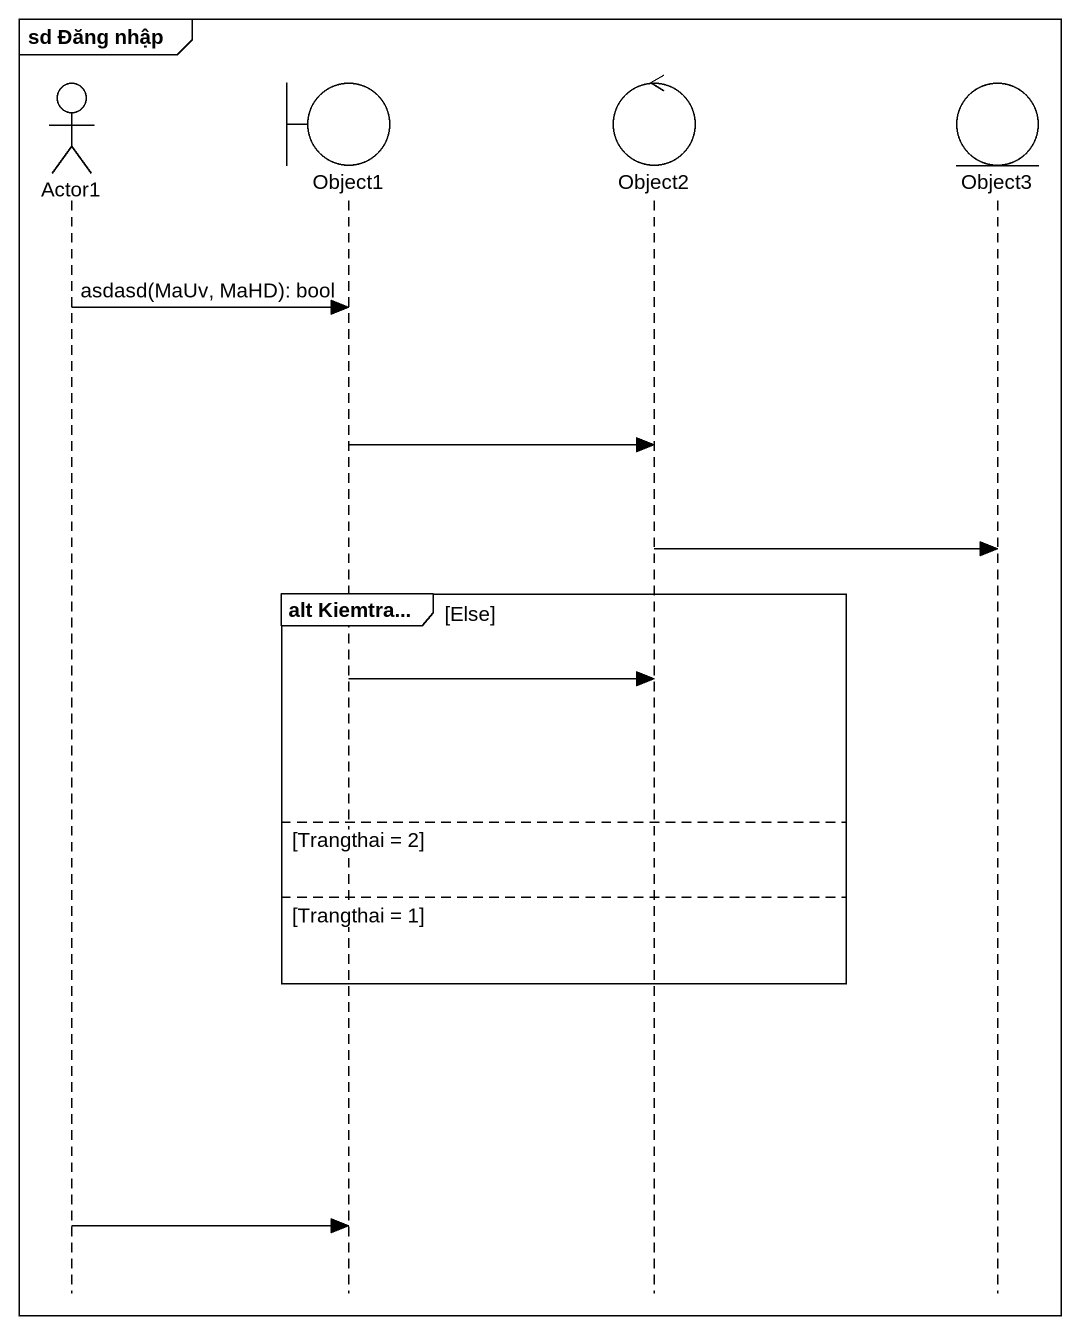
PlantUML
@startuml
mainframe sd Đăng nhập
hide footbox
actor Actor1
boundary Object1
control Object2
entity Object3

Actor1 -> Object1 : asdasd(MaUv, MaHD): bool
Object1 -> Object2
Object2 -> Object3
group alt Kiemtra... [Else]
  Object1 -> Object2
else Trangthai = 2
else Trangthai = 1
end
Actor1 -> Object1
@enduml
